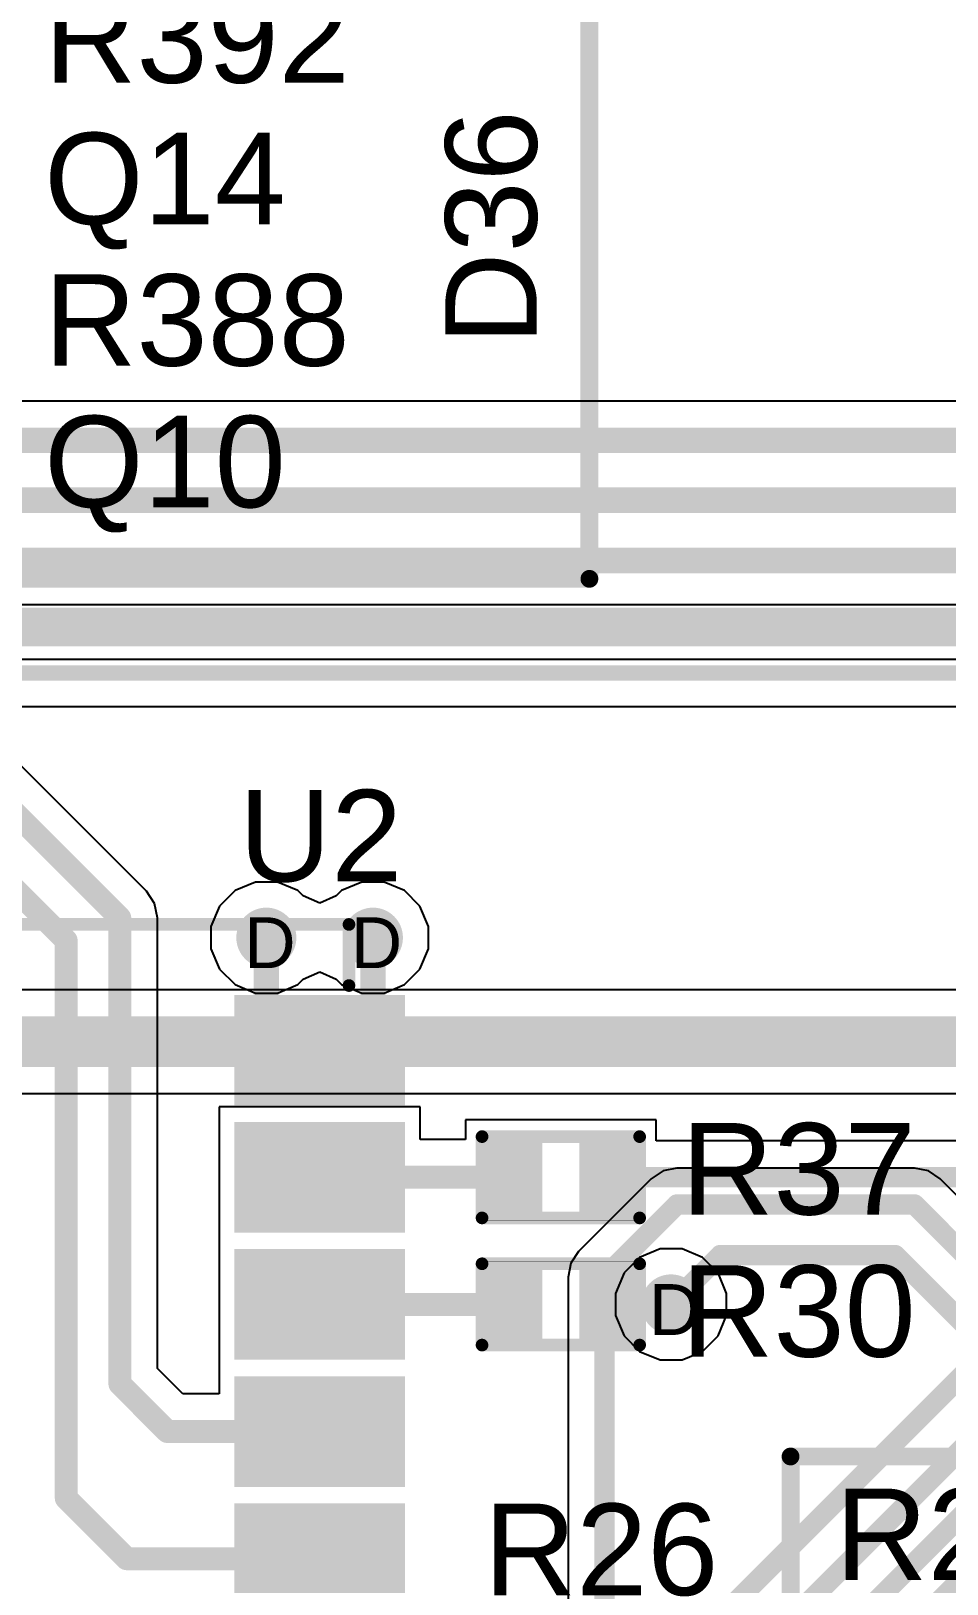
# Model space of a CAD drawing. Header units: inches. Extents: x -11 to 5428, y 0 to 5423.
# Drawn here: x 234.35 to 243.5, y 60.45 to 75.96 of the extents above; entities that cross this region are included whole.
import ezdxf

# ---------------------------------------------------------------- set-up
doc = ezdxf.new("R2010")
doc.units = ezdxf.units.IN
for name, color, linetype in [('Bottom Layer', 5, 'Continuous'), ('Drill Drawing', 1, 'Continuous'), ('GND', 16, 'Continuous'), ('PWR', 76, 'Continuous'), ('Top Layer', 1, 'Continuous'), ('Top Overlay', 2, 'Continuous'), ('Top Paste', 8, 'Continuous'), ('Top Solder', 216, 'Continuous'), ('Via Holes', 16, 'Continuous')]:
    doc.layers.add(name, color=color, linetype=linetype)
doc.styles.add('Arial', font='', dxfattribs={"height": 0.2})
doc.styles.get('Arial').set_extended_font_data('Arial')

# ---------------------------------------------------------------- blocks, each defined once
blk = doc.blocks.new('R___0402_621')
at = {"layer": 'Top Layer'}
for points in [[(-0.698, -0.318), (-0.698, 0.317), (-0.241, 0.317), (-0.241, -0.318)], [(0.241, -0.318), (0.241, 0.317), (0.699, 0.317), (0.699, -0.318)]]:
    blk.add_hatch(color=1, dxfattribs=at).paths.add_polyline_path(points)
at = {"layer": 'Top Paste'}
for points in [[(-0.698, -0.318), (-0.698, 0.317), (-0.241, 0.317), (-0.241, -0.318)], [(0.241, -0.318), (0.241, 0.317), (0.699, 0.317), (0.699, -0.318)]]:
    blk.add_hatch(color=8, dxfattribs=at).paths.add_polyline_path(points)
at = {"layer": 'Top Solder'}
for points in [[(-0.753, -0.373), (-0.753, 0.372), (-0.186, 0.372), (-0.186, -0.373)], [(0.186, -0.373), (0.186, 0.372), (0.754, 0.372), (0.754, -0.373)]]:
    blk.add_hatch(color=216, dxfattribs=at).paths.add_polyline_path(points)
at = {"layer": 'Top Overlay'}
for points in [[(-0.787, 0.406, 0.127, 0.127, 0), (-0.787, -0.406, 0.127, 0.127, 0)], [(0.787, 0.406, 0.127, 0.127, 0), (-0.787, 0.406, 0.127, 0.127, 0)], [(0.787, 0.406, 0.127, 0.127, 0), (0.787, -0.406, 0.127, 0.127, 0)], [(0.787, -0.406, 0.127, 0.127, 0), (-0.787, -0.406, 0.127, 0.127, 0)], [(0.813, -0.432, 0.00323, 0.00323, 0), (-0.813, -0.432, 0.00323, 0.00323, 0)]]:
    blk.add_lwpolyline(points, format="xyseb", dxfattribs=at)
for points in [[(-0.819, 0.406, 0.0635, 0.0635, 1), (-0.756, 0.406, 0.0635, 0.0635, 1)], [(-0.819, 0.406, 0.0635, 0.0635, 1), (-0.756, 0.406, 0.0635, 0.0635, 1)], [(0.756, 0.406, 0.0635, 0.0635, 1), (0.819, 0.406, 0.0635, 0.0635, 1)], [(0.756, 0.406, 0.0635, 0.0635, 1), (0.819, 0.406, 0.0635, 0.0635, 1)], [(-0.819, -0.406, 0.0635, 0.0635, 1), (-0.756, -0.406, 0.0635, 0.0635, 1)], [(-0.819, -0.406, 0.0635, 0.0635, 1), (-0.756, -0.406, 0.0635, 0.0635, 1)], [(-0.814, -0.432, 0.00161, 0.00161, 1), (-0.812, -0.432, 0.00161, 0.00161, 1)], [(0.756, -0.406, 0.0635, 0.0635, 1), (0.819, -0.406, 0.0635, 0.0635, 1)], [(0.756, -0.406, 0.0635, 0.0635, 1), (0.819, -0.406, 0.0635, 0.0635, 1)], [(0.812, -0.432, 0.00161, 0.00161, 1), (0.814, -0.432, 0.00161, 0.00161, 1)]]:
    blk.add_lwpolyline(points, format="xyseb", close=True, dxfattribs=at)
blk = doc.blocks.new('ESP32_WROOM_32UE_N16_640')
at = {"layer": 'Top Layer'}
for points in [[(8, 9.33), (9.5, 9.33), (9.5, 8.43), (8, 8.43)], [(8, 8.06), (9.5, 8.06), (9.5, 7.16), (8, 7.16)], [(8, 6.79), (9.5, 6.79), (9.5, 5.89), (8, 5.89)], [(8, 5.52), (9.5, 5.52), (9.5, 4.62), (8, 4.62)], [(8, 4.25), (9.5, 4.25), (9.5, 3.35), (8, 3.35)]]:
    blk.add_hatch(color=1, dxfattribs=at).paths.add_polyline_path(points)
at = {"layer": 'Top Paste'}
for points in [[(8, 9.33), (9.5, 9.33), (9.5, 8.43), (8, 8.43)], [(8, 8.06), (9.5, 8.06), (9.5, 7.16), (8, 7.16)], [(8, 6.79), (9.5, 6.79), (9.5, 5.89), (8, 5.89)], [(8, 5.52), (9.5, 5.52), (9.5, 4.62), (8, 4.62)], [(8, 4.25), (9.5, 4.25), (9.5, 3.35), (8, 3.35)]]:
    blk.add_hatch(color=8, dxfattribs=at).paths.add_polyline_path(points)
at = {"layer": 'Top Solder'}
for points in [[(7.898, 9.432), (9.602, 9.432), (9.602, 8.328), (7.898, 8.328)], [(7.898, 8.162), (9.602, 8.162), (9.602, 7.058), (7.898, 7.058)], [(7.898, 6.892), (9.602, 6.892), (9.602, 5.788), (7.898, 5.788)], [(7.898, 5.622), (9.602, 5.622), (9.602, 4.518), (7.898, 4.518)], [(7.898, 4.352), (9.602, 4.352), (9.602, 3.248), (7.898, 3.248)]]:
    blk.add_hatch(color=216, dxfattribs=at).paths.add_polyline_path(points)
at = {"layer": 'Top Overlay'}
for points in [[(-9.042, 10.135, 0.127, 0.127, 0), (9.042, 10.135, 0.127, 0.127, 0)], [(9.042, 9.525, 0.127, 0.127, 0), (9.042, 10.135, 0.127, 0.127, 0)]]:
    blk.add_lwpolyline(points, format="xyseb", dxfattribs=at)
for points in [[(9.011, 10.135, 0.0635, 0.0635, 1), (9.074, 10.135, 0.0635, 0.0635, 1)], [(9.011, 10.135, 0.0635, 0.0635, 1), (9.074, 10.135, 0.0635, 0.0635, 1)], [(9.011, 9.525, 0.0635, 0.0635, 1), (9.074, 9.525, 0.0635, 0.0635, 1)]]:
    blk.add_lwpolyline(points, format="xyseb", close=True, dxfattribs=at)
blk = doc.blocks.new('R___0402_740')
at = {"layer": 'Top Layer'}
for points in [[(-0.699, -0.317), (-0.699, 0.318), (-0.241, 0.318), (-0.241, -0.317)], [(0.241, -0.317), (0.241, 0.318), (0.698, 0.318), (0.698, -0.317)]]:
    blk.add_hatch(color=1, dxfattribs=at).paths.add_polyline_path(points)
at = {"layer": 'Top Paste'}
for points in [[(-0.699, -0.317), (-0.699, 0.318), (-0.241, 0.318), (-0.241, -0.317)], [(0.241, -0.317), (0.241, 0.318), (0.698, 0.318), (0.698, -0.317)]]:
    blk.add_hatch(color=8, dxfattribs=at).paths.add_polyline_path(points)
at = {"layer": 'Top Solder'}
for points in [[(-0.754, -0.372), (-0.754, 0.373), (-0.186, 0.373), (-0.186, -0.372)], [(0.186, -0.372), (0.186, 0.373), (0.753, 0.373), (0.753, -0.372)]]:
    blk.add_hatch(color=216, dxfattribs=at).paths.add_polyline_path(points)
at = {"layer": 'Top Overlay'}
for points in [[(-0.787, 0.406, 0.127, 0.127, 0), (0.787, 0.406, 0.127, 0.127, 0)], [(-0.787, -0.406, 0.127, 0.127, 0), (-0.787, 0.406, 0.127, 0.127, 0)], [(0.787, -0.406, 0.127, 0.127, 0), (0.787, 0.406, 0.127, 0.127, 0)], [(-0.787, -0.406, 0.127, 0.127, 0), (0.787, -0.406, 0.127, 0.127, 0)], [(-0.813, -0.432, 0.00323, 0.00323, 0), (0.813, -0.432, 0.00323, 0.00323, 0)]]:
    blk.add_lwpolyline(points, format="xyseb", dxfattribs=at)
for points in [[(-0.819, 0.406, 0.0635, 0.0635, 1), (-0.756, 0.406, 0.0635, 0.0635, 1)], [(-0.819, 0.406, 0.0635, 0.0635, 1), (-0.756, 0.406, 0.0635, 0.0635, 1)], [(0.756, 0.406, 0.0635, 0.0635, 1), (0.819, 0.406, 0.0635, 0.0635, 1)], [(0.756, 0.406, 0.0635, 0.0635, 1), (0.819, 0.406, 0.0635, 0.0635, 1)], [(-0.819, -0.406, 0.0635, 0.0635, 1), (-0.756, -0.406, 0.0635, 0.0635, 1)], [(-0.819, -0.406, 0.0635, 0.0635, 1), (-0.756, -0.406, 0.0635, 0.0635, 1)], [(-0.814, -0.432, 0.00161, 0.00161, 1), (-0.812, -0.432, 0.00161, 0.00161, 1)], [(0.756, -0.406, 0.0635, 0.0635, 1), (0.819, -0.406, 0.0635, 0.0635, 1)], [(0.756, -0.406, 0.0635, 0.0635, 1), (0.819, -0.406, 0.0635, 0.0635, 1)], [(0.812, -0.432, 0.00161, 0.00161, 1), (0.814, -0.432, 0.00161, 0.00161, 1)]]:
    blk.add_lwpolyline(points, format="xyseb", close=True, dxfattribs=at)

msp = doc.modelspace()

# ---------------------------------------------------------------- hatches: boundary and pattern name
at = {"layer": 'Bottom Layer'}
h = msp.add_hatch(color=5, dxfattribs=at)
edge = h.paths.add_edge_path()
edge.add_arc((236.697, 66.901), 0.3, 0, 360)
h = msp.add_hatch(color=5, dxfattribs=at)
edge = h.paths.add_edge_path()
edge.add_arc((237.762, 66.901), 0.3, 0, 360)
h = msp.add_hatch(color=5, dxfattribs=at)
edge = h.paths.add_edge_path()
edge.add_arc((240.741, 63.238), 0.3, 0, 360)
at = {"layer": 'GND'}
h = msp.add_hatch(color=16, dxfattribs=at)
edge = h.paths.add_edge_path()
edge.add_arc((236.697, 66.901), 0.3, 0, 360)
h = msp.add_hatch(color=16, dxfattribs=at)
edge = h.paths.add_edge_path()
edge.add_arc((237.762, 66.901), 0.3, 0, 360)
h = msp.add_hatch(color=16, dxfattribs=at)
edge = h.paths.add_edge_path()
edge.add_arc((240.741, 63.238), 0.3, 0, 360)
at = {"layer": 'PWR'}
h = msp.add_hatch(color=76, dxfattribs=at)
edge = h.paths.add_edge_path()
edge.add_arc((236.697, 66.901), 0.3, 0, 360)
h = msp.add_hatch(color=76, dxfattribs=at)
edge = h.paths.add_edge_path()
edge.add_arc((237.762, 66.901), 0.3, 0, 360)
h = msp.add_hatch(color=76, dxfattribs=at)
edge = h.paths.add_edge_path()
edge.add_arc((240.741, 63.238), 0.3, 0, 360)
at = {"layer": 'Top Layer'}
h = msp.add_hatch(color=1, dxfattribs=at)
edge = h.paths.add_edge_path()
edge.add_arc((236.697, 66.901), 0.3, 0, 360)
h = msp.add_hatch(color=1, dxfattribs=at)
edge = h.paths.add_edge_path()
edge.add_arc((237.762, 66.901), 0.3, 0, 360)
h = msp.add_hatch(color=1, dxfattribs=at)
edge = h.paths.add_edge_path()
edge.add_arc((240.741, 63.238), 0.3, 0, 360)
at = {"layer": 'Via Holes'}
h = msp.add_hatch(color=7, dxfattribs=at)
edge = h.paths.add_edge_path()
edge.add_arc((236.697, 66.901), 0.15, 0, 360)
h = msp.add_hatch(color=7, dxfattribs=at)
edge = h.paths.add_edge_path()
edge.add_arc((237.762, 66.901), 0.15, 0, 360)
h = msp.add_hatch(color=7, dxfattribs=at)
edge = h.paths.add_edge_path()
edge.add_arc((240.741, 63.238), 0.15, 0, 360)

# ---------------------------------------------------------------- linework, layer by layer
at = {"layer": 'Bottom Layer'}
for p, q in [((244.16, 70.225), (229.54, 70.225)), ((229.821, 69.209), (247.137, 69.209)), ((249.372, 66.38), (229.514, 66.38)), ((229.729, 65.344), (257.937, 65.344)), ((240.661, 64.571), (240.544, 64.492)), ((240.8, 64.598), (240.661, 64.571)), ((243.174, 64.598), (240.8, 64.598)), ((240.8, 64.598), (240.8, 64.598)), ((243.313, 64.571), (243.174, 64.598)), ((243.174, 64.598), (243.174, 64.598)), ((243.43, 64.492), (243.313, 64.571)), ((240.544, 64.492), (239.818, 63.767)), ((240.544, 64.492), (240.544, 64.492)), ((244.018, 63.905), (243.43, 64.492)), ((239.818, 63.767), (239.74, 63.649)), ((239.74, 63.649), (239.712, 63.51)), ((239.712, 63.51), (239.712, 63.51)), ((239.712, 63.51), (239.712, 60.022))]:
    msp.add_line(p, q, dxfattribs=at)
for points in [[(229.54, 69.888, 0.152, 0.152, 0), (244.078, 69.888, 0.152, 0.152, 0)], [(229.682, 69.545, 0.152, 0.152, 0), (244.199, 69.545, 0.152, 0.152, 0)], [(229.514, 65.862, 0.508, 0.508, 0), (257.937, 65.862, 0.508, 0.508, 0)], [(240.075, 63.51, 0.203, 0.203, 0), (240.8, 64.236, 0.203, 0.203, 0)], [(240.8, 64.236, 0.203, 0.203, 0), (243.174, 64.236, 0.203, 0.203, 0)], [(243.174, 64.236, 0.203, 0.203, 0), (243.868, 63.542, 0.203, 0.203, 0)], [(240.741, 63.238, 0.203, 0.203, 0), (241.234, 63.731, 0.203, 0.203, 0)], [(241.234, 63.731, 0.203, 0.203, 0), (242.98, 63.731, 0.203, 0.203, 0)], [(242.98, 63.731, 0.203, 0.203, 0), (243.668, 63.043, 0.203, 0.203, 0)], [(240.075, 59.871, 0.203, 0.203, 0), (240.075, 63.51, 0.203, 0.203, 0)], [(236.649, 55.528, 0.203, 0.203, 0), (243.691, 62.571, 0.203, 0.203, 0)], [(236.833, 54.984, 0.203, 0.203, 0), (243.906, 62.057, 0.203, 0.203, 0)], [(236.864, 54.348, 0.203, 0.203, 0), (244.06, 61.544, 0.203, 0.203, 0)], [(234.025, 50.843, 0.254, 0.254, 0), (243.99, 60.808, 0.254, 0.254, 0)]]:
    msp.add_lwpolyline(points, format="xyseb", dxfattribs=at)
for points in [[(240.749, 64.236, 0.102, 0.102, 1), (240.851, 64.236, 0.102, 0.102, 1)], [(240.749, 64.236, 0.102, 0.102, 1), (240.851, 64.236, 0.102, 0.102, 1)], [(243.123, 64.236, 0.102, 0.102, 1), (243.225, 64.236, 0.102, 0.102, 1)], [(243.123, 64.236, 0.102, 0.102, 1), (243.225, 64.236, 0.102, 0.102, 1)], [(241.183, 63.731, 0.102, 0.102, 1), (241.285, 63.731, 0.102, 0.102, 1)], [(241.183, 63.731, 0.102, 0.102, 1), (241.285, 63.731, 0.102, 0.102, 1)], [(242.93, 63.731, 0.102, 0.102, 1), (243.031, 63.731, 0.102, 0.102, 1)], [(242.93, 63.731, 0.102, 0.102, 1), (243.031, 63.731, 0.102, 0.102, 1)], [(240.024, 63.51, 0.102, 0.102, 1), (240.126, 63.51, 0.102, 0.102, 1)], [(240.024, 63.51, 0.102, 0.102, 1), (240.126, 63.51, 0.102, 0.102, 1)], [(240.69, 63.238, 0.102, 0.102, 1), (240.792, 63.238, 0.102, 0.102, 1)]]:
    msp.add_lwpolyline(points, format="xyseb", close=True, dxfattribs=at)
at = {"layer": 'GND'}
for p, q in [((240.631, 63.792), (240.427, 63.708)), ((240.851, 63.792), (240.631, 63.792)), ((241.055, 63.708), (240.851, 63.792)), ((240.427, 63.708), (240.272, 63.552)), ((241.211, 63.552), (241.055, 63.708)), ((240.272, 63.552), (240.187, 63.348)), ((241.295, 63.348), (241.211, 63.552)), ((240.187, 63.348), (240.187, 63.128)), ((241.295, 63.128), (241.295, 63.348)), ((240.187, 63.128), (240.272, 62.924)), ((241.211, 62.924), (241.295, 63.128)), ((240.272, 62.924), (240.427, 62.768)), ((241.055, 62.768), (241.211, 62.924)), ((240.427, 62.768), (240.631, 62.684)), ((240.631, 62.684), (240.851, 62.684)), ((240.851, 62.684), (241.055, 62.768))]:
    msp.add_line(p, q, dxfattribs=at)
at = {"layer": 'PWR'}
for p, q in [((236.384, 67.371), (236.228, 67.215)), ((236.587, 67.455), (236.384, 67.371)), ((236.808, 67.455), (236.587, 67.455)), ((237.011, 67.371), (236.808, 67.455)), ((237.064, 67.318), (237.011, 67.371)), ((237.23, 67.244), (237.064, 67.318)), ((237.396, 67.318), (237.23, 67.244)), ((237.449, 67.371), (237.396, 67.318)), ((237.652, 67.455), (237.449, 67.371)), ((237.873, 67.455), (237.652, 67.455)), ((238.076, 67.371), (237.873, 67.455)), ((238.232, 67.215), (238.076, 67.371)), ((236.228, 67.215), (236.143, 67.012)), ((238.316, 67.012), (238.232, 67.215)), ((236.143, 67.012), (236.143, 66.791)), ((238.316, 66.791), (238.316, 67.012)), ((236.143, 66.791), (236.228, 66.588)), ((238.232, 66.588), (238.316, 66.791)), ((236.228, 66.588), (236.384, 66.432)), ((237.064, 66.485), (237.23, 66.559)), ((237.23, 66.559), (237.396, 66.485)), ((238.076, 66.432), (238.232, 66.588)), ((236.384, 66.432), (236.587, 66.347)), ((236.808, 66.347), (237.011, 66.432)), ((237.011, 66.432), (237.064, 66.485)), ((237.396, 66.485), (237.449, 66.432)), ((237.449, 66.432), (237.652, 66.347)), ((237.873, 66.347), (238.076, 66.432)), ((236.587, 66.347), (236.808, 66.347)), ((237.652, 66.347), (237.873, 66.347)), ((240.631, 63.792), (240.427, 63.708)), ((240.851, 63.792), (240.631, 63.792)), ((241.055, 63.708), (240.851, 63.792)), ((240.427, 63.708), (240.272, 63.552)), ((241.211, 63.552), (241.055, 63.708)), ((240.272, 63.552), (240.187, 63.348)), ((241.295, 63.348), (241.211, 63.552)), ((240.187, 63.348), (240.187, 63.128)), ((241.295, 63.128), (241.295, 63.348)), ((240.187, 63.128), (240.272, 62.924)), ((241.211, 62.924), (241.295, 63.128)), ((240.272, 62.924), (240.427, 62.768)), ((241.055, 62.768), (241.211, 62.924)), ((240.427, 62.768), (240.631, 62.684)), ((240.631, 62.684), (240.851, 62.684)), ((240.851, 62.684), (241.055, 62.768))]:
    msp.add_line(p, q, dxfattribs=at)
at = {"layer": 'Top Layer'}
for p, q in [((246.235, 72.258), (189.293, 72.258)), ((190.715, 69.683), (252.124, 69.683)), ((235.498, 67.364), (234.149, 68.713)), ((235.58, 67.242), (235.498, 67.364)), ((235.608, 67.098), (235.58, 67.242)), ((235.608, 62.599), (235.608, 67.098)), ((238.234, 65.212), (236.226, 65.212)), ((236.226, 65.212), (236.226, 63.804)), ((238.234, 64.884), (238.234, 65.212)), ((240.593, 65.08), (238.688, 65.08)), ((238.688, 65.08), (238.688, 64.884)), ((240.593, 64.871), (240.593, 65.08)), ((238.688, 64.884), (238.234, 64.884)), ((244.614, 64.871), (240.593, 64.871)), ((236.226, 63.804), (236.226, 62.344)), ((235.864, 62.344), (235.608, 62.599)), ((236.226, 62.344), (235.864, 62.344))]:
    msp.add_line(p, q, dxfattribs=at)
for points in [[(189.293, 71.869, 0.254, 0.254, 0), (251.38, 71.869, 0.254, 0.254, 0)], [(189.655, 71.271, 0.254, 0.254, 0), (251.672, 71.271, 0.254, 0.254, 0)], [(190.123, 70.668, 0.254, 0.254, 0), (251.931, 70.668, 0.254, 0.254, 0)], [(190.554, 70.071, 0.254, 0.254, 0), (252.124, 70.071, 0.254, 0.254, 0)], [(233.883, 68.448, 0.229, 0.229, 0), (235.233, 67.098, 0.229, 0.229, 0)], [(233.755, 67.815, 0.229, 0.229, 0), (234.697, 66.873, 0.229, 0.229, 0)], [(235.233, 62.444, 0.229, 0.229, 0), (235.233, 67.098, 0.229, 0.229, 0)], [(236.697, 66.101, 0.254, 0.254, 0), (236.697, 66.901, 0.254, 0.254, 0)], [(237.762, 66.101, 0.254, 0.254, 0), (237.762, 66.901, 0.254, 0.254, 0)], [(234.697, 61.303, 0.229, 0.229, 0), (234.697, 66.873, 0.229, 0.229, 0)], [(236.697, 66.101, 0.254, 0.254, 0), (237.02, 65.778, 0.254, 0.254, 0)], [(237.02, 65.778, 0.254, 0.254, 0), (237.23, 65.778, 0.254, 0.254, 0)], [(237.23, 64.508, 0.229, 0.229, 0), (239.17, 64.508, 0.229, 0.229, 0)], [(240.11, 64.508, 0.203, 0.203, 0), (244.614, 64.508, 0.203, 0.203, 0)], [(237.23, 63.238, 0.229, 0.229, 0), (239.17, 63.238, 0.229, 0.229, 0)], [(240.11, 63.238, 0.203, 0.203, 0), (240.741, 63.238, 0.203, 0.203, 0)], [(240.741, 63.238, 0.203, 0.203, 0), (240.843, 63.238, 0.203, 0.203, 0)], [(235.233, 62.444, 0.229, 0.229, 0), (235.708, 61.968, 0.229, 0.229, 0)], [(235.708, 61.968, 0.229, 0.229, 0), (237.23, 61.968, 0.229, 0.229, 0)], [(234.697, 61.303, 0.229, 0.229, 0), (235.302, 60.698, 0.229, 0.229, 0)], [(235.302, 60.698, 0.229, 0.229, 0), (237.23, 60.698, 0.229, 0.229, 0)]]:
    msp.add_lwpolyline(points, format="xyseb", dxfattribs=at)
for points in [[(235.176, 67.098, 0.114, 0.114, 1), (235.29, 67.098, 0.114, 0.114, 1)], [(235.176, 67.098, 0.114, 0.114, 1), (235.29, 67.098, 0.114, 0.114, 1)], [(236.634, 66.901, 0.127, 0.127, 1), (236.761, 66.901, 0.127, 0.127, 1)], [(237.699, 66.901, 0.127, 0.127, 1), (237.826, 66.901, 0.127, 0.127, 1)], [(234.64, 66.873, 0.114, 0.114, 1), (234.754, 66.873, 0.114, 0.114, 1)], [(234.64, 66.873, 0.114, 0.114, 1), (234.754, 66.873, 0.114, 0.114, 1)], [(236.634, 66.101, 0.127, 0.127, 1), (236.761, 66.101, 0.127, 0.127, 1)], [(236.634, 66.101, 0.127, 0.127, 1), (236.761, 66.101, 0.127, 0.127, 1)], [(237.699, 66.101, 0.127, 0.127, 1), (237.826, 66.101, 0.127, 0.127, 1)], [(236.957, 65.778, 0.127, 0.127, 1), (237.084, 65.778, 0.127, 0.127, 1)], [(236.957, 65.778, 0.127, 0.127, 1), (237.084, 65.778, 0.127, 0.127, 1)], [(237.166, 65.778, 0.127, 0.127, 1), (237.293, 65.778, 0.127, 0.127, 1)], [(237.173, 64.508, 0.114, 0.114, 1), (237.287, 64.508, 0.114, 0.114, 1)], [(239.113, 64.508, 0.114, 0.114, 1), (239.227, 64.508, 0.114, 0.114, 1)], [(240.059, 64.508, 0.102, 0.102, 1), (240.161, 64.508, 0.102, 0.102, 1)], [(237.173, 63.238, 0.114, 0.114, 1), (237.287, 63.238, 0.114, 0.114, 1)], [(239.113, 63.238, 0.114, 0.114, 1), (239.227, 63.238, 0.114, 0.114, 1)], [(240.059, 63.238, 0.102, 0.102, 1), (240.161, 63.238, 0.102, 0.102, 1)], [(240.69, 63.238, 0.102, 0.102, 1), (240.792, 63.238, 0.102, 0.102, 1)], [(240.69, 63.238, 0.102, 0.102, 1), (240.792, 63.238, 0.102, 0.102, 1)], [(240.792, 63.238, 0.102, 0.102, 1), (240.894, 63.238, 0.102, 0.102, 1)], [(235.176, 62.444, 0.114, 0.114, 1), (235.29, 62.444, 0.114, 0.114, 1)], [(235.176, 62.444, 0.114, 0.114, 1), (235.29, 62.444, 0.114, 0.114, 1)], [(235.651, 61.968, 0.114, 0.114, 1), (235.765, 61.968, 0.114, 0.114, 1)], [(235.651, 61.968, 0.114, 0.114, 1), (235.765, 61.968, 0.114, 0.114, 1)], [(237.173, 61.968, 0.114, 0.114, 1), (237.287, 61.968, 0.114, 0.114, 1)], [(234.64, 61.303, 0.114, 0.114, 1), (234.754, 61.303, 0.114, 0.114, 1)], [(234.64, 61.303, 0.114, 0.114, 1), (234.754, 61.303, 0.114, 0.114, 1)], [(235.244, 60.698, 0.114, 0.114, 1), (235.359, 60.698, 0.114, 0.114, 1)], [(235.244, 60.698, 0.114, 0.114, 1), (235.359, 60.698, 0.114, 0.114, 1)], [(237.173, 60.698, 0.114, 0.114, 1), (237.287, 60.698, 0.114, 0.114, 1)]]:
    msp.add_lwpolyline(points, format="xyseb", close=True, dxfattribs=at)
at = {"layer": 'Top Overlay'}
for points in [[(239.925, 70.485, 0.178, 0.178, 0), (239.925, 76.962, 0.178, 0.178, 0)], [(216.971, 70.485, 0.178, 0.178, 0), (239.925, 70.485, 0.178, 0.178, 0)], [(241.936, 61.719, 0.178, 0.178, 0), (245.244, 61.719, 0.178, 0.178, 0)], [(241.936, 57.549, 0.178, 0.178, 0), (241.936, 61.719, 0.178, 0.178, 0)]]:
    msp.add_lwpolyline(points, format="xyseb", dxfattribs=at)
for points in [[(239.881, 70.485, 0.0889, 0.0889, 1), (239.97, 70.485, 0.0889, 0.0889, 1)], [(239.881, 70.485, 0.0889, 0.0889, 1), (239.97, 70.485, 0.0889, 0.0889, 1)], [(241.891, 61.719, 0.0889, 0.0889, 1), (241.98, 61.719, 0.0889, 0.0889, 1)], [(241.891, 61.719, 0.0889, 0.0889, 1), (241.98, 61.719, 0.0889, 0.0889, 1)]]:
    msp.add_lwpolyline(points, format="xyseb", close=True, dxfattribs=at)

# ---------------------------------------------------------------- block references
for name, p in [('ESP32_WROOM_32UE_N16_640', (228.48, 56.898)), ('R___0402_740', (239.64, 64.508))]:
    msp.add_blockref(name, p)
at = {"rotation": 180}
msp.add_blockref('R___0402_621', (239.64, 63.238), dxfattribs=at)

# ---------------------------------------------------------------- texts
at = {"layer": 'Drill Drawing', "style": 'Arial'}
for p in [(236.477, 66.597), (237.542, 66.597), (240.521, 62.933)]:
    msp.add_text('D', height=0.508, dxfattribs=at).set_placement(p)
at = {"layer": 'Top Overlay', "style": 'Arial'}
for s, p in [('R392', (234.477, 75.439)), ('Q14', (234.477, 74.026)), ('R388', (234.477, 72.613)), ('Q10', (234.477, 71.199)), ('U2', (236.423, 67.463)), ('R37', (240.843, 64.135)), ('R30', (240.843, 62.715)), ('R29', (242.383, 60.484)), ('R26', (238.871, 60.334))]:
    msp.add_text(s, height=0.9144, dxfattribs=at).set_placement(p)
msp.add_text('D36', height=0.9144, rotation=90, dxfattribs=at).set_placement((239.399, 72.822))

doc.saveas('drawing.dxf')
